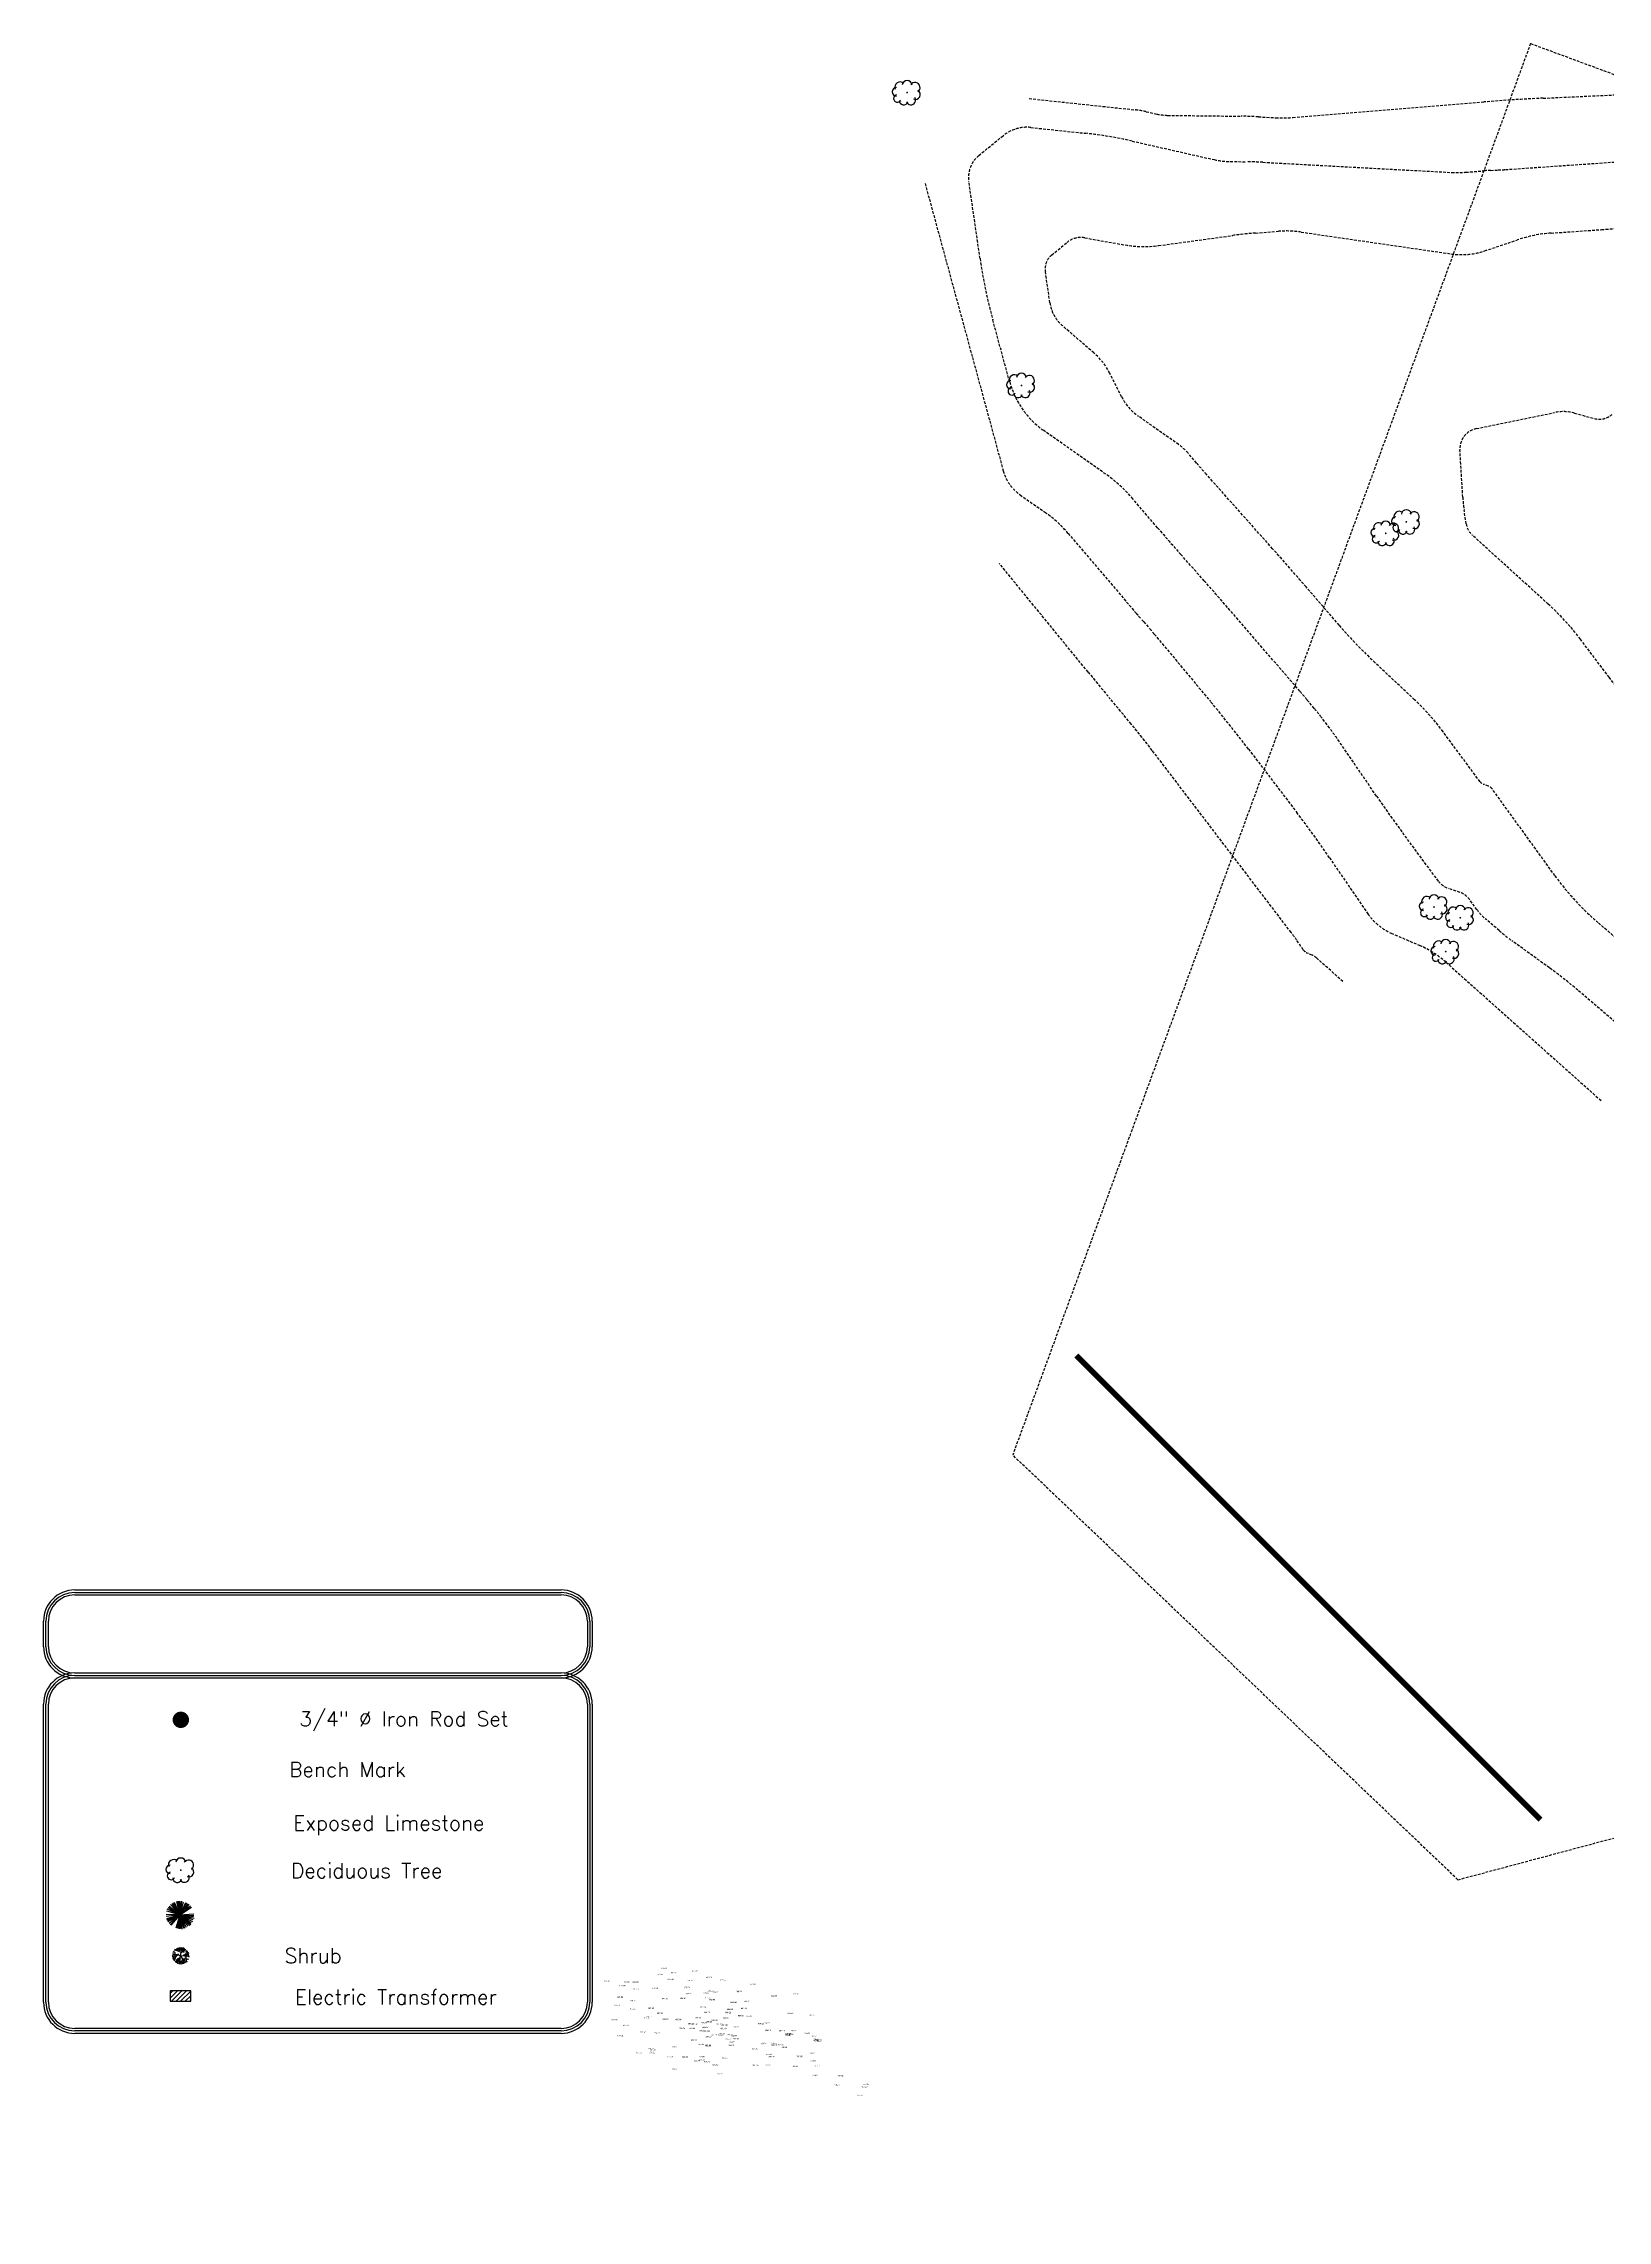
# Model space of a CAD drawing. Header units: inches. Extents: x -43639 to 75791, y -33466 to 47612.
# Drawn here: x 19679 to 21966, y 3615 to 6799 of the extents above; entities that cross this region are included whole.
import ezdxf
from ezdxf.enums import TextEntityAlignment as Align

# ---------------------------------------------------------------- set-up
doc = ezdxf.new("R2010")
doc.units = ezdxf.units.IN
doc.header["$LTSCALE"] = 8
doc.header["$MEASUREMENT"] = 0
doc.linetypes.add('DASHED', pattern=[0.75, 0.5, -0.25])
doc.layers.get('0').update_dxf_attribs({"linetype": 'CONTINUOUS'})
for name, color, linetype in [('CONT-NML', 1, 'DASHED'), ('easement_JDCF', 7, 'DASHED'), ('ELEV', 7, 'CONTINUOUS'), ('LEGEND', 2, 'CONTINUOUS'), ('T100', 2, 'CONTINUOUS'), ('TREE', 3, 'CONTINUOUS')]:
    doc.layers.add(name, color=color, linetype=linetype)
doc.styles.get("Standard").update_dxf_attribs({"font": 'txt', "height": 0.2})
doc.styles.add('T240', font='ROMANS', dxfattribs={"height": 4.06})

# ---------------------------------------------------------------- blocks, each defined once
blk = doc.blocks.new('DCDSTREE')
at = {"const_width": 0.05567}
blk.add_lwpolyline([(-0.050861, -0.01564, 1), (0.004809, -0.01564, 1)], format="xyb", close=True, dxfattribs=at)
for centre, radius, start, end in [((-0.697665, 0.031649), 0.27, 90, 270), ((-0.472665, 0.324149), 0.334487, 47.726311, 199.653824), ((-0.022665, 0.436649), 0.318198, 8.130102, 171.869898), ((0.472335, 0.301649), 0.3245, 303.690068, 146.309932), ((0.504478, -0.141923), 0.302211, 246.16126, 60.708638), ((-0.636783, -0.38394), 0.243328, 104.489763, 329.250033), ((-0.24204, -0.519601), 0.275855, 177.662694, 343.412661), ((0.213585, -0.485851), 0.302916, 201.801409, 31.328693)]:
    blk.add_arc(centre, radius, start, end)
blk = doc.blocks.new('PINETREE')
for p, q in [((0, 0), (-0.869831, 0.030011)), ((0, 0), (-0.869831, -0.086282)), ((0, 0), (-0.837788, -0.250404)), ((0, 0), (-0.81825, 0.248528)), ((-0.81825, 0.248528), (-0.81825, 0.248528)), ((0, 0), (-0.798712, 0.358256)), ((0, 0), (-0.798712, -0.359194)), ((0, 0), (-0.759636, -0.429532)), ((0, 0), (-0.746351, 0.451103)), ((-0.662929, 0.400682), (-0.688518, 0.497995)), ((0, 0), (-0.675232, 0.544887)), ((0, 0), (-0.675232, -0.530819)), ((0, 0), (-0.616618, -0.632106)), ((0, 0), (-0.584576, 0.654615)), ((0, 0), (-0.565038, -0.655553)), ((0, 0), (-0.486886, 0.724015)), ((0, 0), (-0.402482, 0.779348)), ((0, 0), (-0.343868, 0.794353)), ((0, 0), (-0.259464, -0.827178)), ((0, 0), (-0.194598, 0.864692)), ((0, 0), (-0.135984, -0.835619)), ((0, 0), (-0.116446, 0.880635)), ((0, 0), (-0.064085, -0.882511)), ((-0.057775, 0.436931), (-0.038294, 0.872194)), ((0, 0), (-0.018756, -0.87407)), ((0, 0), (0.026572, 0.880635)), ((0, 0), (0.124261, 0.880635)), ((0, 0), (0.234456, 0.841246)), ((0, 0), (0.377474, 0.786851)), ((0, 0), (0.461878, 0.747461)), ((0, 0), (0.54003, 0.685564)), ((0, 0), (0.669762, 0.584276)), ((0, 0), (0.741661, 0.497995)), ((0, 0), (0.884679, 0.0694)), ((0, 0), (0.877646, -0.040327)), ((0, 0), (0.865141, -0.094722)), ((0, 0), (0.826065, -0.289794)), ((0, 0), (0.793242, -0.414527)), ((0, 0), (0.728376, -0.507373)), ((0, 0), (0.118009, -0.897516)), ((0, 0), (0.032824, -0.859065)), ((0, 0), (0.403264, -0.780286)), ((0, 0), (0.514239, -0.718388)), ((0, 0), (0.637719, -0.663993)), ((0, 0), (0.286817, -0.835619)), ((0, 0), (0.696333, -0.617101)), ((0, 0), (0.916722, -0.211015)), ((0, 0), (0.228204, -0.843121)), ((0.36848, 0.321449), (0.592391, 0.685564)), ((-0.552229, -0.165054), (-0.831536, -0.328245)), ((-0.170074, -0.542198), (-0.187565, -0.835619)), ((0.535333, -0.372904), (0.676795, -0.53926))]:
    blk.add_line(p, q)
blk = doc.blocks.new('SHRUB4')
for p, q in [((-0.093, -0.008), (-0.102, 0.004)), ((-0.087, 0.018), (-0.1, 0.014)), ((-0.079, 0.01), (-0.097, 0.029)), ((-0.08, 0.048), (-0.094, 0.044)), ((-0.068, 0.04), (-0.088, 0.057)), ((-0.03, 0.06), (-0.081, 0.069)), ((-0.06, 0.019), (-0.079, 0.01)), ((-0.073, 0.024), (-0.068, 0.04)), ((-0.002, 0.001), (-0.073, 0.024)), ((-0.042, 0.075), (-0.07, 0.078)), ((-0.05, 0.003), (-0.068, 0.008)), ((-0.04, 0.012), (-0.064, -0.014)), ((-0.042, 0.075), (-0.044, 0.095)), ((-0.033, 0.083), (-0.042, 0.075)), ((-0.033, 0.083), (-0.015, 0.104)), ((-0.033, 0.083), (-0.032, 0.098)), ((-0.004, 0.069), (-0.033, 0.083)), ((-0.031, 0.062), (-0.032, 0.075)), ((-0.031, 0.061), (-0.004, 0.069)), ((0.004, 0.042), (-0.03, 0.06)), ((-0.022, 0.008), (-0.03, 0.025)), ((-0.002, 0.001), (-0.028, -0.046)), ((-0.018, 0.078), (-0.013, 0.09)), ((-0.006, 0.084), (-0.004, 0.104)), ((0.01, 0.087), (-0.006, 0.084)), ((-0.003, 0.07), (0.013, 0.062)), ((-0.001, 0.002), (0.004, 0.042)), ((-0.001, 0.002), (0.048, 0.007)), ((-0.001, 0), (0.038, -0.067)), ((0.004, 0.042), (0.001, 0.055)), ((0.004, 0.087), (0.002, 0.105)), ((0.004, 0.042), (0.03, 0.054)), ((0.015, 0.094), (0.01, 0.104)), ((0.011, 0.087), (0.023, 0.103)), ((0.013, 0.062), (0.011, 0.087)), ((0.015, 0.063), (0.024, 0.071)), ((0.024, 0.071), (0.02, 0.083)), ((0.03, 0.079), (0.025, 0.101)), ((0.03, 0.054), (0.033, 0.102)), ((0.03, 0.055), (0.044, 0.042)), ((0.031, 0.073), (0.048, 0.064)), ((0.039, 0.006), (0.052, 0.024)), ((0.041, 0.085), (0.04, 0.098)), ((0.04, 0.084), (0.051, 0.091)), ((0.04, 0.07), (0.04, 0.084)), ((0.048, 0.064), (0.056, 0.077)), ((0.048, 0.007), (0.061, 0.017)), ((0.048, 0.007), (0.061, -0.005)), ((0.055, 0.078), (0.059, 0.089)), ((0.056, 0.077), (0.068, 0.078)), ((0.061, 0.017), (0.064, 0.027)), ((0.061, 0.017), (0.07, 0.011)), ((0.061, -0.005), (0.081, 0.002)), ((0.064, 0.027), (0.069, 0.042)), ((0.064, 0.028), (0.076, 0.024)), ((0.068, 0.055), (0.076, 0.07)), ((0.069, 0.043), (0.068, 0.055)), ((0.069, 0.056), (0.087, 0.057)), ((0.069, 0.042), (0.086, 0.041)), ((0.07, 0.011), (0.087, 0.014)), ((0.076, 0.024), (0.086, 0.031)), ((0.081, 0.002), (0.102, -0.011)), ((0.086, 0.041), (0.09, 0.052)), ((0.086, 0.041), (0.096, 0.038)), ((0.086, 0.031), (0.1, 0.028)), ((0.087, 0.014), (0.1, 0.02)), ((0.087, 0.014), (0.089, 0.006)), ((0.089, 0.006), (0.102, 0.003)), ((-0.089, -0.014), (-0.102, -0.01)), ((-0.097, -0.002), (-0.101, -0.003)), ((-0.087, -0.015), (-0.097, -0.029)), ((-0.087, -0.038), (-0.097, -0.036)), ((-0.078, -0.002), (-0.093, -0.008)), ((-0.079, -0.028), (-0.09, -0.043)), ((-0.078, -0.029), (-0.089, -0.014)), ((-0.077, -0.052), (-0.086, -0.054)), ((-0.076, -0.052), (-0.079, -0.062)), ((-0.064, -0.012), (-0.078, -0.002)), ((-0.065, -0.013), (-0.078, -0.029)), ((-0.064, -0.014), (-0.077, -0.052)), ((-0.061, -0.067), (-0.071, -0.07)), ((-0.061, -0.068), (-0.065, -0.079)), ((-0.044, -0.039), (-0.061, -0.067)), ((-0.057, -0.078), (-0.061, -0.08)), ((-0.044, -0.081), (-0.057, -0.078)), ((-0.033, -0.064), (-0.051, -0.089)), ((-0.043, -0.058), (-0.049, -0.069)), ((-0.017, -0.026), (-0.044, -0.039)), ((-0.044, -0.039), (-0.043, -0.058)), ((-0.036, -0.087), (-0.044, -0.091)), ((-0.04, -0.074), (-0.033, -0.082)), ((-0.033, -0.082), (-0.036, -0.092)), ((-0.032, -0.034), (-0.033, -0.064)), ((-0.012, -0.081), (-0.033, -0.095)), ((-0.021, -0.069), (-0.028, -0.077)), ((-0.025, -0.04), (-0.008, -0.058)), ((-0.015, -0.052), (-0.022, -0.056)), ((-0.022, -0.056), (-0.021, -0.069)), ((-0.008, -0.058), (-0.016, -0.099)), ((-0.012, -0.022), (-0.008, -0.042)), ((-0.004, -0.078), (-0.006, -0.099)), ((0.023, -0.045), (-0.004, -0.078)), ((-0.003, -0.079), (0.021, -0.079)), ((0.009, -0.081), (0.001, -0.089)), ((0.001, -0.089), (0.011, -0.094)), ((0.011, -0.094), (0.008, -0.098)), ((0.012, -0.061), (0.018, -0.07)), ((0.017, -0.031), (0.038, -0.036)), ((0.025, -0.089), (0.018, -0.096)), ((0.021, -0.079), (0.03, -0.094)), ((0.022, -0.079), (0.033, -0.081)), ((0.03, -0.055), (0.025, -0.069)), ((0.025, -0.069), (0.047, -0.081)), ((0.033, -0.081), (0.044, -0.089)), ((0.035, -0.059), (0.052, -0.037)), ((0.045, -0.049), (0.047, -0.063)), ((0.047, -0.063), (0.059, -0.07)), ((0.047, -0.081), (0.053, -0.088)), ((0.051, -0.037), (0.06, -0.02)), ((0.052, -0.037), (0.086, -0.036)), ((0.059, -0.07), (0.059, -0.081)), ((0.06, -0.02), (0.071, -0.027)), ((0.069, -0.037), (0.065, -0.053)), ((0.065, -0.053), (0.072, -0.074)), ((0.067, -0.064), (0.081, -0.066)), ((0.068, -0.024), (0.076, -0.017)), ((0.086, -0.037), (0.095, -0.034)), ((0.086, -0.036), (0.088, -0.045)), ((0.094, -0.006), (0.103, -0.002))]:
    blk.add_line(p, q)
blk = doc.blocks.new('*X60')
for p, q in [((21, 26.3), (21.7, 27)), ((21, 26.75), (21.25, 27)), ((21.14, 26), (22.14, 27)), ((21.58, 26), (22.58, 27)), ((22.02, 26), (23, 26.98)), ((22.46, 26), (23, 26.54)), ((22.91, 26), (23, 26.09))]:
    blk.add_line(p, q)
blk = doc.blocks.new('DUMPSTER')
for p, q in [((-0.13, 0.125), (-0.13, 0)), ((0.12, 0.125), (-0.13, 0.125)), ((-0.13, 0), (0.12, 0)), ((0.12, 0), (0.12, 0.125))]:
    blk.add_line(p, q)
at = {"xscale": 0.125, "yscale": 0.125, "zscale": 0.125}
blk.add_blockref('*X60', (-2.755, -3.25), dxfattribs=at)

msp = doc.modelspace()

# ---------------------------------------------------------------- linework, layer by layer
at = {"const_width": 8, "elevation": -120}
msp.add_lwpolyline([(21868.25924, 4200.85321), (21189.43673, 4879.67572)], dxfattribs=at)
at = {"layer": 'CONT-NML'}
for points, elevation in [([(21120.46731, 6718.07199), (21276.02579, 6701.46996, -0.0292212714), (21291.69252, 6698.86528), (21307.2069, 6695.34421, 0.0528235374), (21322.91797, 6693.48761), (21430.48576, 6692.18848, -0.0104214392), (21455.7358, 6691.35698), (21480.96851, 6689.99913, 0.0337513529), (21506.17784, 6690.34493), (21785.20134, 6713.04965, -0.0088331857), (21872.20539, 6718.58423), (21991.44785, 6724.05669, 0.0058579416)], 7968), ([(22077.58488, 5281.92218), (21922.88143, 5413.96602, 0.0201268166), (21881.23966, 5446.70622), (21826.45736, 5486.31772, -0.0210132951), (21807.76162, 5501.07065), (21787.57344, 5518.4259, -0.0587955307), (21775.2993, 5531.78072), (21764.60101, 5546.58388, 0.1536933331), (21750.62733, 5556.98779), (21733.22555, 5563.04562, -0.1507165483), (21719.08312, 5573.44781), (21666.27993, 5644.74853, -0.0093685949), (21628.42939, 5697.91304), (21570.64553, 5782.38176, 0.0129103186), (21559.70823, 5797.51615), (21547.71216, 5813.24379, 0.0109317982), (21537.43834, 5826.11968), (21526.88297, 5838.77091, 0.0041334074), (21516.22375, 5851.33402), (21410.51372, 5973.85761, 0.0038808857), (21376.48787, 6012.68201), (21342.16067, 6051.24231, -0.0054097921), (21308.25466, 6090.16946), (21272.28912, 6132.37456, 0.0630069571), (21232.5694, 6168.58411), (21141.68965, 6232.55645, -0.1746882932), (21091.91564, 6303.53671), (21067.19061, 6394.40362, -0.0304504413), (21048.5793, 6484.01066), (21032.14826, 6597.40084, -0.263384567), (21046.64231, 6634.64095), (21082.21559, 6663.67692, -0.2003379118), (21122.83203, 6675.75838), (21203.12299, 6667.1893, -0.0292212714), (21271.20806, 6655.86977), (21390.90874, 6628.70308, 0.0528235374), (21414.50432, 6625.91476), (21438.39531, 6625.62622, -0.0104214392), (21462.26991, 6624.84001), (21738.42265, 6609.97945, 0.0337513529), (21759.14511, 6610.2637), (21784.83023, 6612.35375, -0.0088331857), (21795.58182, 6613.03769), (21806.3455, 6613.53167, 0.0058579416), (21817.10192, 6614.15168), (21992.03253, 6626.29257, 0.0180271694)], 7992), ([(20968.1691, 6593.83011), (21082.54182, 6173.49909, 0.1746882932), (21107.04342, 6138.55857), (21144.13667, 6112.44778, -0.0630069571), (21177.39416, 6082.12938), (21276.88528, 5965.37781, 0.0054097921), (21280.55856, 5961.16056), (21284.27747, 5956.98305, -0.0038808857), (21287.96373, 5952.77693), (21296.53352, 5942.84407, -0.0041334074), (21303.39771, 5934.75385), (21385.58123, 5836.25204, -0.0109317982), (21441.11417, 5766.65422), (21511.79643, 5673.98512, -0.0129103186), (21559.63854, 5607.78398), (21615.90162, 5525.53834, 0.1413056604), (21649.85515, 5497.5108), (21691.89095, 5479.27441, -0.0799367333), (21730.00572, 5454.90529), (21956.82857, 5252.57247)], 7968), ([(22051.55911, 5427.62318), (21952.21883, 5513.02342, -0.0587955307), (21889.42539, 5581.34551), (21797.50736, 5708.53191, 0.1536933331), (21792.02987, 5712.6101), (21785.26849, 5714.96384, -0.1507165483), (21779.75738, 5719.01743), (21725.68627, 5792.03025, 0.0448453531), (21684.00835, 5838.87761), (21625.07207, 5894.23512, -0.0262153022), (21573.82684, 5947.69164), (21525.3863, 6003.83684, 0.0038808857), (21476.5129, 6059.60268), (21377.58405, 6170.73104, -0.0054097921), (21365.16036, 6184.99456), (21352.891, 6199.3925, 0.0630069571), (21339.02205, 6212.0358), (21280.20733, 6253.43683, -0.1228788737), (21255.70614, 6281.77494), (21238.27604, 6316.22671, 0.0973126417), (21214.97617, 6346.10038), (21169.08269, 6385.89871, -0.1800335986), (21150.75231, 6419.43978), (21144.07369, 6465.52878, -0.263384567), (21153.29396, 6489.21877), (21175.92361, 6507.68976, -0.2183350757), (21201.6201, 6514.37819), (21260.65267, 6503.9232, 0.0779515983), (21309.74722, 6502.95595), (21418.18499, 6517.78287, -0.0148154662), (21451.52878, 6521.33939), (21484.97798, 6523.90769, -0.0553208938), (21518.30176, 6522.77767), (21737.7284, 6490.86446, 0.1178339969), (21786.71295, 6495.29291), (21834.63917, 6511.42799, -0.0639502608), (21883.82629, 6521.24617), (21957.58993, 6526.36566, 0.0180271694), (22023.331, 6533.31678)], 8016), ([(22010.75883, 5815.85153, 0.0015409337), (21968.75385, 5871.63337), (21926.57696, 5927.28575, 0.0461997263), (21879.64919, 5978.59276), (21768.4086, 6079.67976, -0.1722519155), (21759.63708, 6096.04475), (21756.67574, 6115.52396, -0.0226058451), (21754.5998, 6135.09708), (21750.44015, 6203.81066, -0.3729563602), (21774.54503, 6235.2902), (21888.9492, 6258.88003, -0.1178704563), (21918.23321, 6257.96282), (21947.29796, 6250.04491, 0.2553773455), (21973.01221, 6256.17698)], 8064), ([(21579.41284, 5426.61408), (21540.74664, 5461.10549, 0.0799367333), (21534.24927, 5465.25966), (21527.08348, 5468.36839, -0.1413056604), (21521.29547, 5473.14621), (21511.70437, 5487.16652, 0.0129103186), (21503.54879, 5498.45174), (21300.47499, 5764.6949, 0.0109317982), (21269.68364, 5803.2848), (21238.04848, 5841.20141, -0.0024966636), (21206.60344, 5879.27504), (21076.65254, 6038.22936)], 7944)]:
    msp.add_lwpolyline(points, format="xyb", dxfattribs=dict(at, elevation=elevation))
at = {"layer": 'easement_JDCF'}
for p, q in [((21853.73753, 6798.51245, 8016), (21096.30593, 4734.18633, 8016)), ((21853.73753, 6798.51245, 8016), (30472.87063, 3614.67313, 8016)), ((21747.53142, 4112.97351, 8016), (21096.30593, 4734.18633, 8016)), ((21747.53142, 4112.97351, 8016), (24065.952, 4733.39759, 8016))]:
    msp.add_line(p, q, dxfattribs=at)
at = {"layer": 'LEGEND', "color": 6}
for p, q in [((19724.44358, 4536.75748, -120), (20435.79769, 4536.75748, -120)), ((19724.44358, 4533.15748, -120), (20435.79769, 4533.15748, -120)), ((19724.44358, 4529.55748, -120), (20435.79769, 4529.55748, -120)), ((19678.84358, 4453.8625, -120), (19678.84358, 4491.15748, -120)), ((19682.44358, 4453.8625, -120), (19682.44358, 4491.15748, -120)), ((19686.04358, 4453.8625, -120), (19686.04358, 4491.15748, -120)), ((20474.19769, 4491.15748, -120), (20474.19769, 4453.8625, -120)), ((20477.79769, 4491.15748, -120), (20477.79769, 4453.8625, -120)), ((20481.39769, 4491.15748, -120), (20481.39769, 4453.8625, -120)), ((19724.44358, 4415.4625, -120), (20435.79769, 4415.4625, -120)), ((19724.44358, 4411.8625, -120), (20435.79769, 4411.8625, -120)), ((19724.44358, 4408.2625, -120), (20435.79769, 4408.2625, -120)), ((19678.84358, 3933.91404, -120), (19678.84358, 4369.8625, -120)), ((19682.44358, 3933.91404, -120), (19682.44358, 4369.8625, -120)), ((19686.04358, 3933.91404, -120), (19686.04358, 4369.8625, -120)), ((20474.19769, 4369.8625, -120), (20474.19769, 3933.91404, -120)), ((20477.79769, 4369.8625, -120), (20477.79769, 3933.91404, -120)), ((20481.39769, 4369.8625, -120), (20481.39769, 3933.91404, -120)), ((20435.79769, 3895.51404, -120), (19724.44358, 3895.51404, -120)), ((20435.79769, 3891.91404, -120), (19724.44358, 3891.91404, -120)), ((20435.79769, 3888.31404, -120), (19724.44358, 3888.31404, -120))]:
    msp.add_line(p, q, dxfattribs=at)
at = {"layer": 'LEGEND', "const_width": 12, "elevation": -120}
msp.add_lwpolyline([(19873.63438, 4346.90936, 1), (19885.63438, 4346.90936, 1)], format="xyb", close=True, dxfattribs=at)
at = {"layer": 'LEGEND', "color": 6}
for centre, radius, start, end in [((19724.44358, 4491.15748, -120), 45.6, 90, 180), ((19724.44358, 4491.15748, -120), 42, 90, 180), ((19724.44358, 4491.15748, -120), 42, 90, 180), ((19724.44358, 4491.15748, -120), 42, 90, 180), ((19724.44358, 4491.15748, -120), 38.4, 90, 180), ((20435.79769, 4491.15748, -120), 45.6, 0, 90), ((20435.79769, 4491.15748, -120), 42, 0, 90), ((20435.79769, 4491.15748, -120), 38.4, 0, 90), ((19724.44358, 4453.8625, -120), 45.6, 180, 270), ((19724.44358, 4453.8625, -120), 42, 180, 270), ((19724.44358, 4453.8625, -120), 38.4, 180, 270), ((20435.79769, 4453.8625, -120), 42, 270, 0), ((20435.79769, 4453.8625, -120), 38.4, 270, 0), ((20435.79769, 4453.8625, -120), 45.6, 270, 0), ((19724.44358, 4369.8625, -120), 45.6, 90, 180), ((19724.44358, 4369.8625, -120), 42, 90, 180), ((19724.44358, 4369.8625, -120), 38.4, 90, 180), ((20435.79769, 4369.8625, -120), 45.6, 0, 90), ((20435.79769, 4369.8625, -120), 42, 0, 90), ((20435.79769, 4369.8625, -120), 38.4, 0, 90), ((19724.44358, 3933.91404, -120), 45.6, 180, 270), ((19724.44358, 3933.91404, -120), 42, 180, 270), ((19724.44358, 3933.91404, -120), 38.4, 180, 270), ((20435.79769, 3933.91404, -120), 42, 270, 0), ((20435.79769, 3933.91404, -120), 38.4, 270, 0), ((20435.79769, 3933.91404, -120), 45.6, 270, 0)]:
    msp.add_arc(centre, radius, start, end, dxfattribs=at)

# ---------------------------------------------------------------- block references
at = {"layer": 'T100', "xscale": 120, "yscale": 120, "zscale": 120}
msp.add_blockref('DUMPSTER', (19879.66807, 3935.29046, -120), dxfattribs=at)
at = {"layer": 'TREE'}
for name, p, xscale, yscale, zscale in [('DCDSTREE', (20942.4859, 6727.11963, -120), 23.04000000000087, 23.03999999999996, 23.03999999999999), ('DCDSTREE', (21109.7539, 6298.83963, -120), 23.04000000000087, 23.03999999999996, 23.03999999999999), ('DCDSTREE', (21672.5779, 6099.27963, -120), 23.04000000000087, 23.03999999999996, 23.03999999999999), ('DCDSTREE', (21642.4939, 6082.52763, -120), 23.04000000000087, 23.03999999999996, 23.03999999999999), ('DCDSTREE', (21713.0539, 5535.97563, -120), 23.04000000000087, 23.03999999999996, 23.03999999999999), ('DCDSTREE', (21751.5139, 5520.29163, -120), 23.04000000000087, 23.03999999999996, 23.03999999999999), ('DCDSTREE', (21730.1539, 5470.79163, -120), 23.04000000000087, 23.03999999999996, 23.03999999999999), ('DCDSTREE', (19880.05757, 4127.38686, -120), 23.04000000000087, 23.03999999999996, 23.03999999999999), ('PINETREE', (19878.20832, 4061.45975, -120), 23.04000000000087, 23.03999999999996, 23.03999999999999), ('SHRUB4', (19879.41839, 4001.47908, -120), 120, 120, 120)]:
    msp.add_blockref(name, p, dxfattribs=dict(at, xscale=xscale, yscale=yscale, zscale=zscale))

# ---------------------------------------------------------------- texts
at = {"layer": 'ELEV'}
for s, p in [(' 670.09', (20581.41002, 3982.4818, -120)), (' 671.32', (20626.57302, 3978.4978, -120)), (' 674.47', (20498.10702, 3964.0038, -120)), (' 677.09', (20520.58602, 3957.0218, -120)), (' 673.54', (20527.45702, 3962.5118, -120)), (' 673.59', (20539.70402, 3962.2088, -120)), (' 677.19', (20540.78602, 3952.2368, -120)), (' 676.28', (20568.29802, 3953.2568, -120)), (' 671.53', (20575.92002, 3973.8298, -120)), (' 673.44', (20590.94702, 3966.3868, -120)), (' 671.61', (20595.80102, 3976.0258, -120)), (' 676.74', (20615.09502, 3954.3818, -120)), (' 674.84', (20619.93102, 3964.2638, -120)), (' 679.19', (20643.29002, 3946.4318, -120)), (' 673.44', (20647.47202, 3969.3418, -120)), (' 679.19', (20649.51702, 3949.0398, -120)), (' 679.60', (20656.34902, 3947.7908, -120)), (' 674.90', (20667.64302, 3966.0208, -120)), (' 680.20', (20690.64602, 3948.5738, -120)), (' 677.54', (20712.19802, 3959.0258, -120)), (' 676.74', (20512.04602, 3928.3138, -120)), (' 678.54', (20517.27202, 3940.2618, -120)), (' 679.72', (20535.63502, 3935.1288, -120)), (' 679.07', (20535.91102, 3923.0228, -120)), (' 681.68', (20562.52602, 3924.1898, -120)), (' 683.13', (20575.24002, 3916.8078, -120)), (' 680.30', (20582.67902, 3937.9338, -120)), (' 681.06', (20608.81102, 3938.6118, -120)), (' 679.20', (20617.32002, 3945.2428, -120)), (' 685.54', (20638.30902, 3925.2208, -120)), (' 687.72', (20644.44202, 3918.0638, -120)), (' 681.05', (20645.16802, 3939.5328, -120)), (' 682.08', (20651.78702, 3936.7348, -120)), (' 688.21', (20675.08902, 3917.8098, -120)), (' 686.36', (20678.05302, 3922.5598, -120)), (' 684.88', (20682.95502, 3932.6408, -120)), (' 687.78', (20698.17802, 3924.0238, -120)), (' 685.11', (20703.02302, 3934.1228, -120)), (' 683.50', (20742.43002, 3942.0238, -120)), (' 692.20', (20766.50202, 3916.7288, -120)), (' 683.30', (20773.88302, 3944.3398, -120)), (' 692.73', (20798.27302, 3914.1998, -120)), (' 672.06', (20509.02102, 3907.3628, -120)), (' 670.21', (20517.10502, 3884.1158, -120)), (' 673.76', (20525.65602, 3899.2618, -120)), (' 676.45', (20550.55902, 3888.7288, -120)), (' 680.63', (20556.44102, 3910.2878, -120)), (' 681.17', (20558.94802, 3911.6838, -120)), (' 679.28', (20571.10802, 3887.7408, -120)), (' 683.92', (20583.47402, 3908.0898, -120)), (' 686.03', (20602.56902, 3907.5788, -120)), (' 686.26', (20607.74602, 3894.5498, -120)), (' 687.72', (20620.61302, 3901.3818, -120)), (' 687.94', (20622.67102, 3894.7298, -120)), (' 688.36', (20626.02802, 3900.4508, -120)), (' 687.53', (20631.19702, 3910.1868, -120)), (' 690.06', (20636.51902, 3891.2668, -120)), (' 689.10', (20640.16602, 3902.9888, -120)), (' 689.97', (20642.02402, 3896.0798, -120)), (' 690.94', (20643.59702, 3890.5288, -120)), (' 690.90', (20646.28602, 3882.5708, -120)), (' 688.19', (20647.29202, 3904.5428, -120)), (' 691.27', (20654.88802, 3884.7678, -120)), (' 689.20', (20655.15902, 3906.5528, -120)), (' 691.16', (20662.61402, 3900.8368, -120)), (' 691.08', (20664.13902, 3884.9828, -120)), (' 691.45', (20666.23602, 3886.7598, -120)), (' 691.70', (20668.36402, 3894.3828, -120)), (' 691.89', (20669.83302, 3899.5288, -120)), (' 690.34', (20672.22602, 3909.8358, -120)), (' 692.52', (20677.38202, 3885.3028, -120)), (' 694.76', (20683.99602, 3883.7478, -120)), (' 693.67', (20687.18102, 3896.0188, -120)), (' 689.55', (20693.71902, 3913.2198, -120)), (' 690.89', (20706.05102, 3912.4498, -120)), (' 694.32', (20723.05802, 3901.6468, -120)), (' 695.00', (20732.49102, 3901.8958, -120)), (' 696.43', (20733.67102, 3891.8318, -120)), (' 698.44', (20753.72902, 3891.1788, -120)), (' 700.32', (20762.47202, 3885.2758, -120)), (' 700.19', (20762.81602, 3886.6718, -120)), (' 700.41', (20763.09602, 3884.5648, -120)), (' 700.62', (20766.24902, 3886.1498, -120)), (' 699.25', (20770.96302, 3891.0388, -120)), (' 699.99', (20791.04302, 3887.3288, -120)), (' 700.71', (20801.52602, 3883.4638, -120)), (' 671.59', (20544.72102, 3858.6088, -120)), (' 675.60', (20562.32102, 3864.7418, -120)), (' 674.20', (20563.74602, 3859.3098, -120)), (' 675.57', (20565.52602, 3863.4348, -120)), (' 677.51', (20590.18602, 3853.2398, -120)), (' 681.12', (20597.00902, 3867.8518, -120)), (' 680.90', (20612.30502, 3852.7348, -120)), (' 686.73', (20624.93602, 3877.4178, -120)), (' 687.88', (20635.86502, 3871.4438, -120)), (' 684.46', (20637.29502, 3853.1928, -120)), (' 689.18', (20646.00602, 3870.0558, -120)), (' 689.08', (20646.09002, 3868.8758, -120)), (' 689.71', (20670.00302, 3851.8788, -120)), (' 692.30', (20675.48102, 3879.0808, -120)), (' 693.91', (20679.96802, 3869.8388, -120)), (' 694.27', (20680.34902, 3874.9208, -120)), (' 695.34', (20687.00802, 3879.4158, -120)), (' 697.39', (20714.02202, 3865.0228, -120)), (' 698.74', (20726.72602, 3872.4678, -120)), (' 699.54', (20734.39602, 3856.7668, -120)), (' 699.49', (20738.44002, 3853.1738, -120)), (' 700.00', (20741.76702, 3872.9248, -120)), (' 699.70', (20742.46402, 3870.2608, -120)), (' 700.50', (20751.84802, 3870.6518, -120)), (' 700.99', (20756.99402, 3867.0298, -120)), (' 702.65', (20779.48202, 3853.5158, -120)), (' 703.64', (20798.38502, 3858.1048, -120)), (' 702.06', (20803.45402, 3876.8278, -120)), (' 701.95', (20803.75302, 3878.7978, -120)), (' 701.73', (20807.29502, 3878.2158, -120)), (' 702.20', (20807.60202, 3876.2278, -120)), (' 674.91', (20596.88302, 3834.5548, -120)), (' 682.40', (20629.70202, 3847.5268, -120)), (' 683.53', (20636.82002, 3847.7268, -120)), (' 684.23', (20644.11602, 3845.9548, -120)), (' 685.37', (20656.74802, 3841.2578, -120)), (' 684.03', (20662.78502, 3827.3318, -120)), (' 694.46', (20715.04002, 3840.4258, -120)), (' 697.98', (20733.87802, 3841.0578, -120)), (' 702.28', (20772.55802, 3839.2638, -120)), (' 704.08', (20799.65802, 3847.4258, -120)), (' 704.70', (20802.61802, 3826.1268, -120)), (' 704.84', (20805.61602, 3840.0688, -120)), (' 707.48', (20839.34702, 3825.2068, -120)), (' 706.83', (20834.43802, 3811.7558, -120)), (' 709.71', (20867.93802, 3796.7938, -120)), (' 710.45', (20874.67002, 3809.1088, -120)), (' 710.95', (20876.58302, 3812.9728, -120))]:
    msp.add_text(s, height=2, dxfattribs=at).set_placement(p)
at = {"layer": 'LEGEND', "style": 'T240'}
for s, p in [('3/4" %%c Iron Rod Set', (20205.84853, 4337.52734, -120)), ('Bench Mark', (20123.23538, 4263.26161, -120)), ('Exposed Limestone', (20183.81835, 4185.22877, -120)), ('Deciduous Tree', (20151.52412, 4115.44768, -120)), ('Shrub', (20073.1668, 3991.13331, -120)), ('Electric Transformer', (20194.01117, 3930.66182, -120))]:
    msp.add_text(s, height=21.6, dxfattribs=at).set_placement(p, align=Align.CENTER)

doc.saveas('drawing.dxf')
